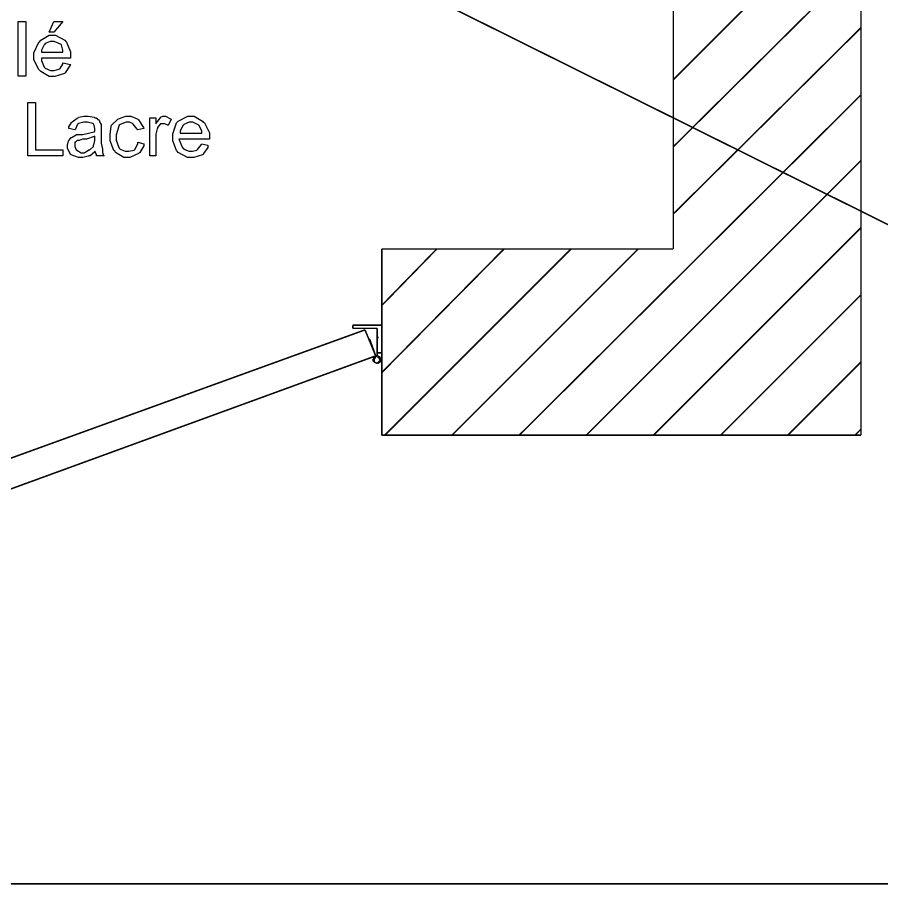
# Model space of a CAD drawing. Header units: metres. Extents: x 3290 to 4536, y 1562 to 1983.
# Drawn here: x 4163.16 to 4178.08, y 1667.75 to 1682.71 of the extents above; entities that cross this region are included whole.
import ezdxf

# ---------------------------------------------------------------- set-up
doc = ezdxf.new("R2010")
doc.units = ezdxf.units.M
for name, color, linetype in [('C00-00-00-BLACK', 7, 'Continuous'), ('C00-7E-FF', 150, 'Continuous'), ('CFF-7E-00', 30, 'Continuous')]:
    doc.layers.add(name, color=color, linetype=linetype)

msp = doc.modelspace()

# ---------------------------------------------------------------- linework, layer by layer
at = {"layer": 'C00-00-00-BLACK', "const_width": 0.0263}
for points in [[(4174.483, 1678.713), (4174.483, 1708.912)], [(4177.723, 1675.501), (4177.723, 1708.78)], [(4174.483, 1681.635), (4177.328, 1684.478)], [(4174.483, 1680.477), (4177.723, 1683.69)], [(4174.483, 1679.318), (4177.723, 1682.531)], [(4171.823, 1675.501), (4177.723, 1681.372)], [(4172.981, 1675.501), (4177.723, 1680.24)], [(4174.14, 1675.501), (4177.723, 1679.082)], [(4169.451, 1677.739), (4170.4, 1678.713)], [(4169.451, 1676.581), (4171.56, 1678.713)], [(4174.483, 1678.713), (4169.451, 1678.713)], [(4169.451, 1678.713), (4169.451, 1675.501)], [(4169.504, 1675.501), (4172.718, 1678.713)], [(4170.664, 1675.501), (4173.877, 1678.713)], [(4175.3, 1675.501), (4177.723, 1677.923)], [(4168.951, 1677.344), (4168.951, 1677.398)], [(4168.951, 1677.398), (4169.451, 1677.398)], [(4168.951, 1677.344), (4169.373, 1677.344)], [(4169.373, 1676.869), (4169.373, 1677.344)], [(4161.892, 1674.686), (4169.162, 1677.318)], [(4169.162, 1677.318), (4169.346, 1676.869)], [(4169.373, 1677.187), (4169.399, 1677.187)], [(4169.373, 1676.869), (4169.373, 1677.187)], [(4169.215, 1677.161), (4169.241, 1677.161)], [(4169.241, 1677.161), (4169.346, 1676.869)], [(4169.373, 1676.923), (4169.451, 1676.923)], [(4169.373, 1676.923), (4169.399, 1676.923)], [(4161.84, 1674.133), (4169.346, 1676.869)], [(4169.32, 1676.844), (4169.294, 1676.791)], [(4169.294, 1676.791), (4169.32, 1676.764)], [(4169.373, 1676.869), (4169.32, 1676.844)], [(4169.346, 1676.844), (4169.32, 1676.817)], [(4169.32, 1676.817), (4169.32, 1676.764)], [(4169.32, 1676.764), (4169.373, 1676.738)], [(4169.32, 1676.764), (4169.373, 1676.738)], [(4169.425, 1676.844), (4169.373, 1676.869)], [(4169.399, 1676.844), (4169.373, 1676.844)], [(4169.373, 1676.738), (4169.399, 1676.764)], [(4169.373, 1676.738), (4169.425, 1676.764)], [(4169.425, 1676.791), (4169.399, 1676.844)], [(4169.399, 1676.764), (4169.425, 1676.791)], [(4169.425, 1676.791), (4169.425, 1676.844)], [(4169.425, 1676.764), (4169.425, 1676.791)], [(4176.459, 1675.501), (4177.723, 1676.764)], [(4177.618, 1675.501), (4177.723, 1675.606)], [(4169.451, 1675.501), (4177.723, 1675.501)], [(4113.897, 1667.761), (4185.415, 1667.761)]]:
    msp.add_lwpolyline(points, dxfattribs=at)
at = {"layer": 'C00-7E-FF', "const_width": 0.0263}
msp.add_lwpolyline([(4193.501, 1671.525), (4161.601, 1687.376)], dxfattribs=at)
at = {"layer": 'CFF-7E-00'}
for points in [[(4163.178, 1682.638), (4163.309, 1682.638), (4163.309, 1681.692), (4163.178, 1681.692), (4163.178, 1682.638)], [(4163.71, 1682.452), (4163.789, 1682.637), (4163.946, 1682.637), (4163.789, 1682.452), (4163.71, 1682.452)], [(4163.946, 1681.925), (4164.078, 1681.898), (4164.071, 1681.885), (4163.986, 1681.754), (4163.973, 1681.741), (4163.959, 1681.734), (4163.811, 1681.688), (4163.762, 1681.688), (4163.709, 1681.688), (4163.565, 1681.774), (4163.552, 1681.793), (4163.532, 1681.807), (4163.447, 1681.976), (4163.447, 1682.032), (4163.447, 1682.097), (4163.532, 1682.282), (4163.552, 1682.295), (4163.565, 1682.314), (4163.712, 1682.4), (4163.762, 1682.4), (4163.821, 1682.4), (4163.979, 1682.314), (4163.999, 1682.295), (4164.012, 1682.282), (4164.078, 1682.115), (4164.078, 1682.058), (4164.078, 1682.045), (4164.078, 1682.015), (4164.078, 1682.005), (4163.578, 1682.005), (4163.578, 1681.966), (4163.624, 1681.852), (4163.631, 1681.846), (4163.644, 1681.833), (4163.732, 1681.793), (4163.762, 1681.793), (4163.794, 1681.793), (4163.88, 1681.813), (4163.894, 1681.82), (4163.9, 1681.826), (4163.946, 1681.901), (4163.946, 1681.925)], [(4163.578, 1682.11), (4163.946, 1682.11), (4163.946, 1682.144), (4163.925, 1682.236), (4163.92, 1682.243), (4163.906, 1682.249), (4163.798, 1682.295), (4163.762, 1682.295), (4163.729, 1682.295), (4163.644, 1682.256), (4163.631, 1682.243), (4163.624, 1682.236), (4163.578, 1682.142), (4163.578, 1682.11)], [(4163.34, 1680.319), (4163.34, 1681.241), (4163.473, 1681.241), (4163.473, 1680.425), (4163.946, 1680.425), (4163.946, 1680.319), (4163.34, 1680.319)], [(4164.5, 1680.398), (4164.493, 1680.385), (4164.419, 1680.319), (4164.394, 1680.319), (4164.381, 1680.313), (4164.291, 1680.293), (4164.262, 1680.293), (4164.215, 1680.293), (4164.091, 1680.339), (4164.078, 1680.346), (4164.071, 1680.359), (4164.025, 1680.448), (4164.025, 1680.477), (4164.025, 1680.504), (4164.045, 1680.577), (4164.051, 1680.582), (4164.057, 1680.59), (4164.091, 1680.635), (4164.104, 1680.635), (4164.109, 1680.642), (4164.176, 1680.681), (4164.183, 1680.687), (4164.183, 1680.687), (4164.289, 1680.687), (4164.289, 1680.687), (4164.315, 1680.693), (4164.486, 1680.735), (4164.5, 1680.742), (4164.5, 1680.742), (4164.5, 1680.767), (4164.5, 1680.767), (4164.5, 1680.794), (4164.479, 1680.867), (4164.473, 1680.873), (4164.466, 1680.88), (4164.373, 1680.899), (4164.342, 1680.899), (4164.309, 1680.899), (4164.215, 1680.88), (4164.209, 1680.873), (4164.202, 1680.867), (4164.163, 1680.781), (4164.156, 1680.767), (4164.051, 1680.794), (4164.051, 1680.82), (4164.097, 1680.893), (4164.104, 1680.899), (4164.109, 1680.906), (4164.195, 1680.972), (4164.209, 1680.978), (4164.215, 1680.985), (4164.31, 1681.005), (4164.342, 1681.005), (4164.382, 1681.005), (4164.486, 1680.985), (4164.5, 1680.978), (4164.52, 1680.978), (4164.572, 1680.933), (4164.579, 1680.926), (4164.579, 1680.906), (4164.605, 1680.862), (4164.605, 1680.847), (4164.605, 1680.821), (4164.605, 1680.762), (4164.605, 1680.742), (4164.605, 1680.582), (4164.605, 1680.536), (4164.632, 1680.433), (4164.632, 1680.398), (4164.632, 1680.378), (4164.651, 1680.326), (4164.658, 1680.319), (4164.527, 1680.319), (4164.527, 1680.339), (4164.506, 1680.392), (4164.5, 1680.398)], [(4165.238, 1680.556), (4165.343, 1680.53), (4165.343, 1680.49), (4165.277, 1680.379), (4165.265, 1680.372), (4165.251, 1680.359), (4165.102, 1680.293), (4165.052, 1680.293), (4164.999, 1680.293), (4164.855, 1680.378), (4164.842, 1680.398), (4164.828, 1680.411), (4164.763, 1680.579), (4164.763, 1680.635), (4164.763, 1680.688), (4164.783, 1680.834), (4164.789, 1680.847), (4164.795, 1680.861), (4164.887, 1680.946), (4164.894, 1680.952), (4164.907, 1680.959), (4165.036, 1681.005), (4165.078, 1681.005), (4165.118, 1681.005), (4165.231, 1680.959), (4165.238, 1680.952), (4165.251, 1680.939), (4165.336, 1680.808), (4165.343, 1680.794), (4165.238, 1680.767), (4165.231, 1680.781), (4165.163, 1680.867), (4165.157, 1680.873), (4165.15, 1680.88), (4165.096, 1680.899), (4165.078, 1680.899), (4165.039, 1680.899), (4164.934, 1680.861), (4164.921, 1680.847), (4164.914, 1680.834), (4164.868, 1680.685), (4164.868, 1680.635), (4164.868, 1680.59), (4164.914, 1680.464), (4164.921, 1680.451), (4164.934, 1680.438), (4165.022, 1680.398), (4165.052, 1680.398), (4165.084, 1680.398), (4165.177, 1680.418), (4165.184, 1680.425), (4165.19, 1680.431), (4165.238, 1680.525), (4165.238, 1680.556)], [(4165.448, 1680.319), (4165.448, 1680.978), (4165.553, 1680.978), (4165.553, 1680.871), (4165.56, 1680.885), (4165.625, 1680.971), (4165.632, 1680.978), (4165.632, 1680.985), (4165.671, 1681.005), (4165.686, 1681.005), (4165.718, 1681.005), (4165.804, 1680.957), (4165.818, 1680.951), (4165.764, 1680.846), (4165.757, 1680.852), (4165.704, 1680.871), (4165.686, 1680.871), (4165.671, 1680.871), (4165.632, 1680.871), (4165.632, 1680.871), (4165.625, 1680.865), (4165.58, 1680.811), (4165.58, 1680.792), (4165.573, 1680.786), (4165.553, 1680.693), (4165.553, 1680.661), (4165.553, 1680.319), (4165.448, 1680.319)], [(4166.343, 1680.53), (4166.449, 1680.503), (4166.449, 1680.464), (4166.376, 1680.359), (4166.37, 1680.346), (4166.356, 1680.339), (4166.209, 1680.293), (4166.16, 1680.293), (4166.1, 1680.293), (4165.935, 1680.378), (4165.922, 1680.398), (4165.908, 1680.411), (4165.843, 1680.579), (4165.843, 1680.635), (4165.843, 1680.702), (4165.908, 1680.887), (4165.922, 1680.899), (4165.935, 1680.919), (4166.103, 1681.005), (4166.16, 1681.005), (4166.212, 1681.005), (4166.356, 1680.919), (4166.37, 1680.899), (4166.39, 1680.887), (4166.475, 1680.718), (4166.475, 1680.661), (4166.475, 1680.648), (4166.475, 1680.618), (4166.475, 1680.608), (4165.948, 1680.608), (4165.954, 1680.595), (4166.013, 1680.457), (4166.027, 1680.451), (4166.033, 1680.438), (4166.128, 1680.398), (4166.16, 1680.398), (4166.185, 1680.398), (4166.258, 1680.418), (4166.264, 1680.425), (4166.271, 1680.431), (4166.337, 1680.516), (4166.343, 1680.53)], [(4165.974, 1680.713), (4166.343, 1680.713), (4166.343, 1680.747), (4166.297, 1680.841), (4166.291, 1680.847), (4166.284, 1680.854), (4166.191, 1680.899), (4166.16, 1680.899), (4166.126, 1680.899), (4166.033, 1680.861), (4166.027, 1680.847), (4166.02, 1680.841), (4165.974, 1680.746), (4165.974, 1680.713)], [(4164.5, 1680.661), (4164.486, 1680.655), (4164.357, 1680.608), (4164.314, 1680.608), (4164.288, 1680.608), (4164.229, 1680.582), (4164.209, 1680.582), (4164.195, 1680.582), (4164.166, 1680.556), (4164.156, 1680.556), (4164.156, 1680.543), (4164.156, 1680.503), (4164.156, 1680.503), (4164.156, 1680.483), (4164.176, 1680.425), (4164.183, 1680.425), (4164.189, 1680.418), (4164.264, 1680.372), (4164.289, 1680.372), (4164.315, 1680.372), (4164.388, 1680.418), (4164.394, 1680.425), (4164.414, 1680.425), (4164.473, 1680.483), (4164.473, 1680.503), (4164.479, 1680.51), (4164.5, 1680.584), (4164.5, 1680.608), (4164.5, 1680.661)]]:
    msp.add_lwpolyline(points, close=True, dxfattribs=at)

doc.saveas('drawing.dxf')
